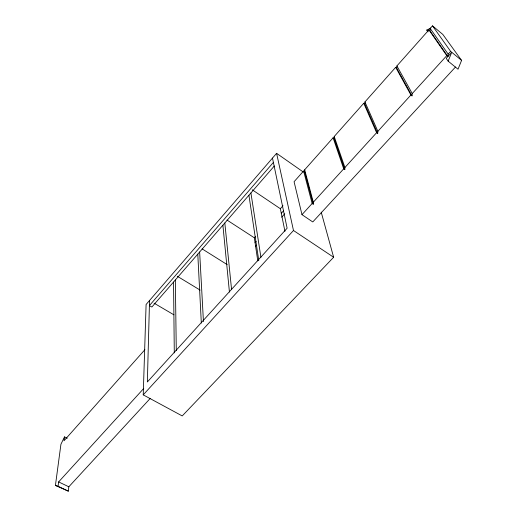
<?xml version="1.0" encoding="UTF-8"?>
<svg xmlns="http://www.w3.org/2000/svg" width="517" height="517" viewBox="0 0 517 517"><rect width="100%" height="100%" fill="white"/><g stroke="black" fill="none" stroke-linecap="round" stroke-linejoin="round"><path stroke-width="0.78" d="M149.536 300.513L147.358 381.966L287.122 228.217L272.485 158.086M321.212 212.164L333.639 257.253L182.23 415.933L143.228 394.865L146.098 304.487L276.589 153.329L303.311 172.025M455.509 66.99L312.766 221.955L301.986 214.658L294.076 181.719L303.589 171.011L312.145 203.498L313.231 204.241L304.61 171.728L304.675 169.783L333.084 137.793L334.118 138.543L344.794 169.615L343.708 168.833L333.084 137.793M313.231 204.241L313.308 202.218L304.675 169.783M334.118 138.543L334.215 136.52L363.755 103.258L364.789 104.04L377.701 133.522L376.609 132.701L363.755 103.258M344.794 169.615L344.917 167.502L334.215 136.52M364.789 104.04L364.937 101.933L395.679 67.313L396.713 68.134L412.03 95.865L412.256 93.558L396.901 65.937L428.923 29.883L429.963 30.742L447.884 56.534L448.161 54.123L450.65 51.39L432.503 25.85L430.196 28.441L429.963 30.742M377.701 133.522L377.869 131.312L364.937 101.933M396.713 68.134L396.901 65.937M67.255 438.267L64.509 436.891L60.935 444.239L55.422 485.45L68.315 491.15L68.826 486.794L150.26 398.387M68.315 491.15L58.078 486.264L58.641 481.915L143.726 388.474M64.509 436.891L64.005 440.781L144.902 349.692M432.503 25.85L442.836 34.439L461.578 60.399L458.023 69.22L448.142 61.135L446.229 58.35L451.748 52.295L448.142 61.135M273.39 162.416L149.4 305.599L151.856 307.033L274.346 165.963M257.789 260.93L254.332 237.801L255.404 236.612M284.957 231.332L280.343 208.713L282.993 205.753M255.043 242.57L256.122 241.368M281.287 213.327L283.426 210.942M255.527 246.286L256.497 245.207M281.707 217.185L284.783 213.767M301.986 214.658L312.145 203.498M313.308 202.218L343.708 168.833M344.917 167.502L376.609 132.701M377.869 131.312L410.931 95.005L395.679 67.313M412.256 93.558L446.785 55.636L428.923 29.883M143.228 394.865L293.482 230.498L276.589 153.329M428.018 31.86L426.777 30.051L430.835 28.047M55.422 485.45L58.078 486.264M58.641 481.915L68.826 486.794M154.027 303.149L173.938 314.834M177.337 276.278L200.118 290.095M202.089 248.871L227.183 264.614M227.008 220.061L254.332 237.801M293.482 230.498L333.639 257.253M252.225 189.791L280.343 208.713M303.589 171.011L304.61 171.728M410.931 95.005L412.03 95.865M446.785 55.636L447.884 56.534M426.777 30.051L428.011 31.072M450.65 51.39L461.578 60.399M430.196 28.441L448.161 54.123M250.913 192.951L260.917 257.292M248.916 195.252L258.784 260.555M224.817 223.001L231.584 289.643M222.892 225.218L229.432 292.06M199.64 251.999L203.446 321.58M197.785 254.138L201.326 323.06M175.334 279.994L176.291 350.675M173.538 282.056L174.294 352.872"/></g></svg>
